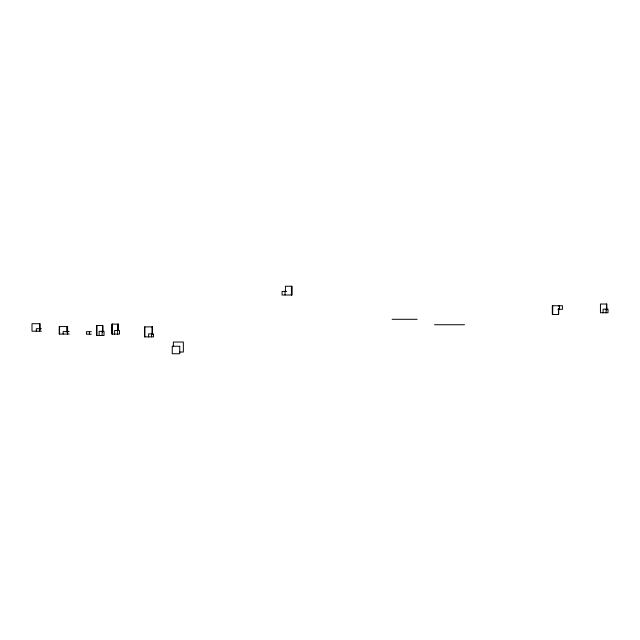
<?xml version="1.0" encoding="UTF-8"?>
<svg xmlns="http://www.w3.org/2000/svg" width="640" height="640" viewBox="0 0 640 640"><rect width="100%" height="100%" fill="white"/><g stroke="black" fill="none" stroke-linecap="round" stroke-linejoin="round"><path stroke-width="0.96" d="M286.664 291.4L282.064 291.4L282.064 295L291.832 295L291.832 286.248L285.408 286.248L285.408 291.112M557.84 309.336L562.44 309.336L562.44 305.736L552.32 305.736L552.32 314.48L558.632 314.48L558.632 308.648L558.56 314.48M392.128 319.288L417.128 319.288M434.52 324.744L464.52 324.744M41.336 328.704L36.288 328.704L36.288 331.2M41.336 331.2L32 331.2L32 323.704L40.248 323.704L40.248 329.328M69.168 331.568L63.136 331.568L63.136 334.064M91.336 331.688L86.448 331.688L86.448 334.192L91.336 334.192M69.168 334.064L59.216 334.064L59.216 326.568L67.6 326.568L67.64 334.064M179.712 352.04L183.352 352.04L183.352 342.04L173.352 342.04L173.352 346.584M606.88 309.856L606.856 304.024L600.448 304.024L600.448 312.768L608 312.768L608 309.168L603.112 309.168L603.112 312.768M606.448 304.024L606.448 309.856M606.112 309.168L606.112 312.768M559.44 305.736L559.44 309.336M558.568 305.736L558.568 306.136M291.816 286.248L291.816 295M291.408 286.248L291.408 295M285.064 291.4L285.064 295M152.536 334.152L152.536 326.88L144.592 326.88L144.592 336.88L153.48 336.88L153.48 333.88L148.6 333.88L148.6 336.88M152.344 326.88L152.344 334.152M152.096 326.88L152.096 334.152M151.6 333.88L151.6 336.88M144.848 326.88L144.848 336.88M118.28 330.48L118.28 324.112L112 324.112L112 334.112L119.488 334.112L119.488 330.512L114.6 330.512L114.6 334.112M118.152 324.112L118.152 330.48M118 324.112L118 330.48M117.6 330.512L117.6 334.112M112.28 324.112L112.28 334.112M112.152 324.112L112.152 334.112M102.824 331.88L102.824 325.512L96.544 325.512L96.544 335.512L104.032 335.512L104.032 331.312L99.144 331.312L99.144 335.512M102.696 325.512L102.696 331.88M102.544 325.512L102.544 331.88M102.144 331.312L102.144 335.512M96.824 325.512L96.824 335.512M96.696 325.512L96.696 335.512M89.448 331.688L89.448 334.192M66.72 326.568L66.72 332.192M59.568 326.568L59.568 334.064M39.792 328.704L39.792 331.2M39.504 323.704L39.504 329.328M179.752 346.248L172.248 346.248L172.248 353.752L179.752 353.752L179.752 346.248M552.632 314.48L552.632 305.736L552.56 314.48"/></g></svg>
